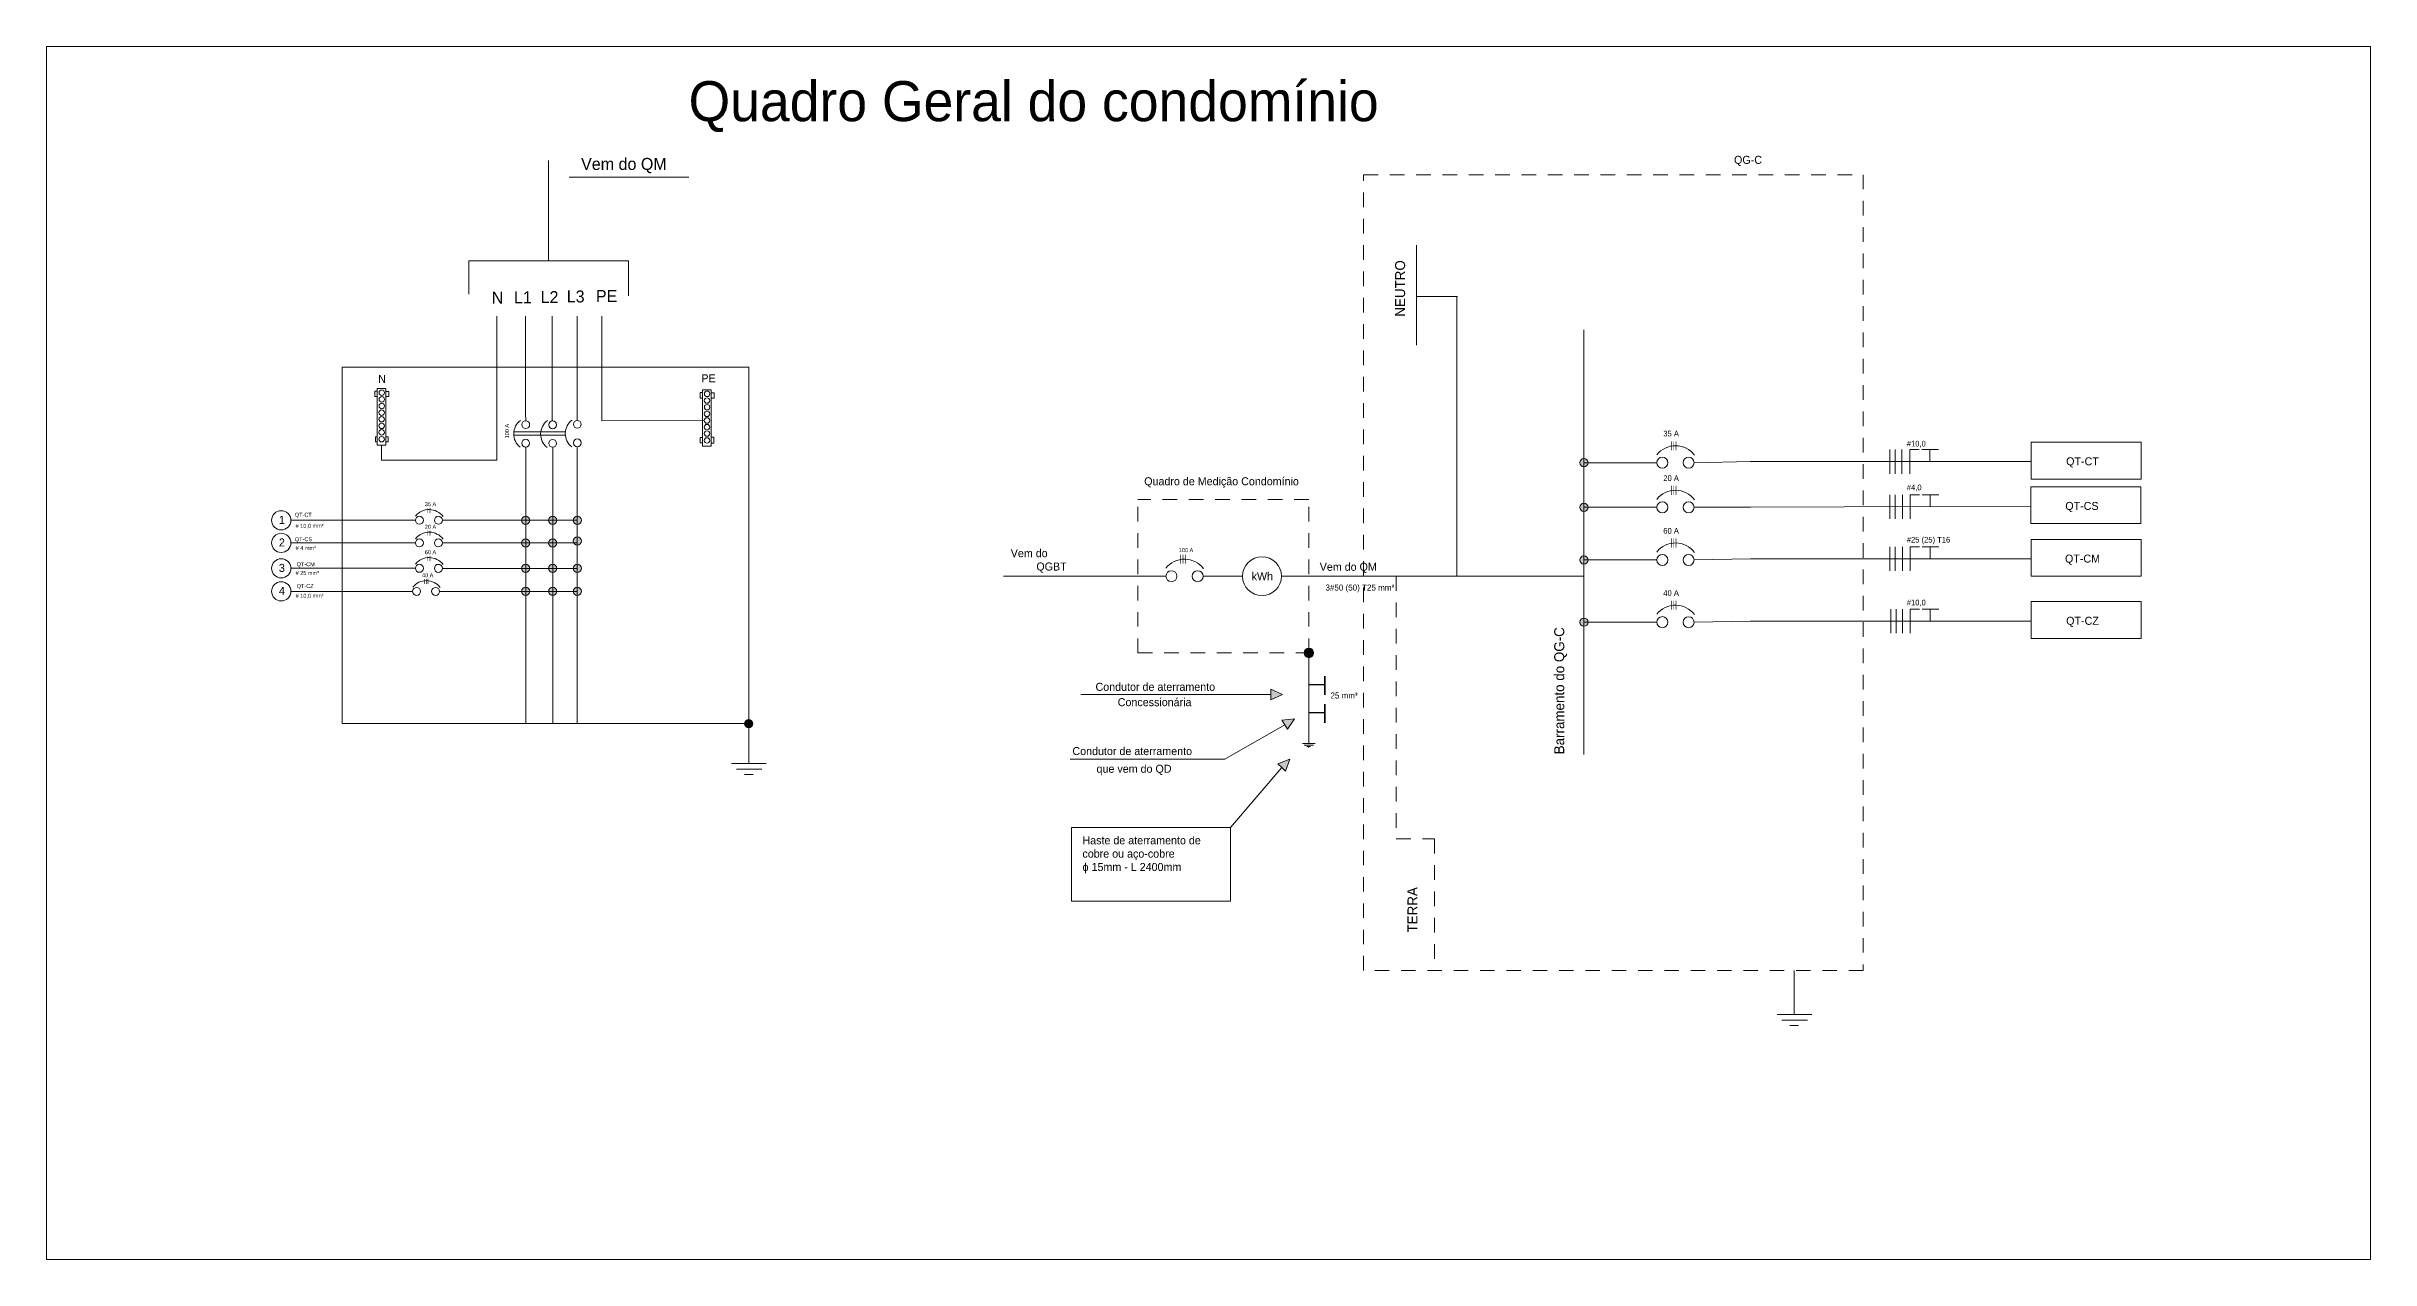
# Model space of a CAD drawing. Header units: millimetres. Extents: x 178 to 457, y 838 to 920.
# Drawn here: x 212.72 to 232.58, y 910.1 to 920.47 of the extents above; entities that cross this region are included whole.
import ezdxf

# ---------------------------------------------------------------- set-up
doc = ezdxf.new("R2010")
doc.units = ezdxf.units.MM
doc.linetypes.add('DASHED', pattern=[0.75, 0.5, -0.25])
doc.linetypes.add('DASHED2', pattern=[0.375, 0.25, -0.125])
doc.layers.add('Unifilar', color=255, linetype='Continuous')

msp = doc.modelspace()

# ---------------------------------------------------------------- hatches: boundary and pattern name
at = {"layer": 'Unifilar', "lineweight": 5, "true_color": 0xffffff}
h = msp.add_hatch(color=7, dxfattribs=at)
h.dxf.hatch_style = 1
edge = h.paths.add_edge_path()
edge.add_arc((216.817768, 916.421356), 0.0350053, 0, 360)
edge = h.paths.add_edge_path()
edge.add_arc((217.0480291, 916.421356), 0.0350053, 0, 360)
edge = h.paths.add_edge_path()
edge.add_arc((217.2585091, 916.421356), 0.0350053, 0, 360)
edge = h.paths.add_edge_path()
edge.add_arc((217.2585091, 916.2439704), 0.0350053, 0, 360)
edge = h.paths.add_edge_path()
edge.add_arc((217.0480291, 916.2280281), 0.0350053, 0, 360)
edge = h.paths.add_edge_path()
edge.add_arc((216.817768, 916.2280281), 0.0350053, 0, 360)
edge = h.paths.add_edge_path()
edge.add_arc((216.817768, 916.0108227), 0.0350053, 0, 360)
edge = h.paths.add_edge_path()
edge.add_arc((217.0480291, 916.0108227), 0.0350053, 0, 360)
edge = h.paths.add_edge_path()
edge.add_arc((217.2585091, 916.0108227), 0.0350053, 0, 360)
edge = h.paths.add_edge_path()
edge.add_arc((217.0480291, 915.8138832), 0.0350053, 0, 360)
edge = h.paths.add_edge_path()
edge.add_line((217.2585091, 917.0501876), (217.2585091, 914.6855813))
h = msp.add_hatch(color=7, dxfattribs=at)
h.dxf.hatch_style = 1
edge = h.paths.add_edge_path()
edge.add_arc((225.8589886, 916.913818), 0.0350053, 0, 360)
edge = h.paths.add_edge_path()
edge.add_arc((225.8589886, 916.5326301), 0.0350053, 0, 360)
edge = h.paths.add_edge_path()
edge.add_arc((225.8589886, 916.0824431), 0.0350053, 0, 360)
edge = h.paths.add_edge_path()
edge.add_arc((225.8589886, 915.5507456), 0.0350053, 0, 360)
h = msp.add_hatch(color=7, dxfattribs=at)
h.dxf.hatch_style = 1
edge = h.paths.add_edge_path()
edge.add_arc((217.2585091, 915.8138832), 0.0350053, 0, 360)
edge = h.paths.add_edge_path()
edge.add_arc((216.817768, 915.8138832), 0.0350053, 0, 360)
h = msp.add_hatch(color=7, dxfattribs=at)
h.dxf.hatch_style = 1
edge = h.paths.add_edge_path()
edge.add_arc((223.5090098, 915.2873778), 0.0403663, 0, 360)
h = msp.add_hatch(color=7, dxfattribs=at)
h.dxf.hatch_style = 1
h.paths.add_polyline_path([(223.2838814, 914.9334907), (223.1849703, 914.8882463), (223.1849703, 914.931263), (223.1849703, 914.9787351)])
h.paths.add_polyline_path([(223.2787492, 914.7129805), (223.3868109, 914.7253558), (223.3255082, 914.635509), (223.3032799, 914.6723374)])
h.paths.add_polyline_path([(223.2446693, 914.3405932), (223.3463711, 914.3791575), (223.3090407, 914.2769964), (223.2784398, 914.3072291)])
h = msp.add_hatch(color=7, dxfattribs=at)
h.dxf.hatch_style = 1
edge = h.paths.add_edge_path()
edge.add_arc((218.7225307, 914.6833616), 0.0350053, 0, 360)

# ---------------------------------------------------------------- linework, layer by layer
at = {"layer": 'Unifilar', "color": 7, "lineweight": 5, "true_color": 0xffffff}
for p, q in [((232.579836, 920.4716788), (212.722951, 920.4716788)), ((212.722951, 910.1027257), (212.722951, 920.4716788)), ((232.579836, 910.1027257), (232.579836, 920.4716788)), ((217.0130242, 918.6393031), (217.0130242, 919.4981422)), ((217.188981, 919.3531664), (218.2126122, 919.3531664)), ((216.3311098, 918.505343), (216.3311098, 918.6393031)), ((216.3311098, 918.6393031), (217.6949386, 918.6393031)), ((217.6949386, 918.6393031), (217.6949386, 918.5132186)), ((224.4274811, 918.3334097), (224.4274811, 918.7733133)), ((216.3311098, 918.505343), (216.3311098, 918.3556569)), ((217.6949386, 918.5132186), (217.6949386, 918.3398807)), ((224.7776749, 918.3334097), (224.4274811, 918.3334097)), ((224.4274811, 918.3334097), (224.4274811, 917.9178852)), ((224.7730614, 915.943303), (224.7730614, 918.3334097)), ((216.5700353, 918.1665678), (216.5700353, 917.3373248)), ((216.8164808, 918.1665678), (216.8164808, 917.3373248)), ((217.0426958, 918.1665678), (217.0426958, 917.3373248)), ((217.257181, 918.1665678), (217.257181, 917.3373248)), ((217.4686828, 918.1665678), (217.4686828, 917.3373248)), ((225.8589886, 915.943303), (225.8589886, 918.0486514)), ((218.7225307, 917.7316554), (215.2488338, 917.7316554)), ((215.2488338, 917.2537283), (215.2488338, 917.7316554)), ((218.7225307, 914.6833616), (218.7225307, 917.7316554)), ((215.5496846, 917.5240061), (215.5294466, 917.5240061)), ((215.5294466, 917.5240061), (215.5294466, 917.4802139)), ((215.5294466, 917.4802139), (215.5496846, 917.4802139)), ((215.5496846, 917.4995391), (215.5496846, 917.548473)), ((215.5496846, 917.548473), (215.6228008, 917.548473)), ((215.5496846, 917.4995391), (215.5496846, 917.0647772)), ((215.6228008, 917.0647772), (215.6228008, 917.548473)), ((215.6228008, 917.5231533), (215.6476015, 917.5231533)), ((215.6476015, 917.4802139), (215.6228008, 917.4802139)), ((215.6476015, 917.5231533), (215.6476015, 917.4802139)), ((218.3292396, 917.5135471), (218.3086003, 917.5135471)), ((218.3086003, 917.5135471), (218.3086003, 917.4647888)), ((218.3086003, 917.4647888), (218.3292396, 917.4647888)), ((218.3292396, 917.4890802), (218.3292396, 917.5380141)), ((218.3292396, 917.5380141), (218.4023558, 917.5380141)), ((218.3292396, 917.4890802), (218.3292396, 917.0543182)), ((218.4023558, 917.0543182), (218.4023558, 917.5380141)), ((218.4023558, 917.5114904), (218.42839, 917.5114904)), ((218.42839, 917.4647888), (218.4023558, 917.4647888)), ((218.42839, 917.5114904), (218.42839, 917.4647888)), ((215.2488338, 917.2537283), (215.2488338, 914.6833616)), ((216.5700353, 917.3373248), (216.5699738, 917.0449957)), ((216.8164808, 917.3373248), (216.8174418, 917.2722967)), ((217.0426958, 917.3373248), (217.0426958, 917.2703636)), ((217.257181, 917.3373248), (217.257181, 917.2752264)), ((217.4686828, 917.3373248), (217.4686828, 917.2703101)), ((217.4686828, 917.2703101), (218.34321, 917.2745091)), ((215.5496846, 917.1357201), (215.5327571, 917.1357201)), ((215.5327571, 917.1357201), (215.5327571, 917.09258)), ((215.5327571, 917.09258), (215.5496846, 917.09258)), ((215.5496846, 917.0647772), (215.6228008, 917.0647772)), ((215.5862427, 917.0647772), (215.5862427, 916.9342659)), ((215.6228008, 917.1347921), (215.6427789, 917.1347921)), ((215.6427789, 917.091652), (215.6228008, 917.091652)), ((215.6427789, 917.1347921), (215.6427789, 917.091652)), ((216.5699738, 917.0449957), (216.5699738, 916.9342659)), ((217.1556826, 917.1503426), (216.7152443, 917.1503426)), ((217.1556919, 917.1773302), (216.7160154, 917.1773302)), ((216.817768, 917.047228), (216.817768, 914.6833616)), ((217.0480291, 917.0457482), (217.0480291, 914.6833616)), ((217.1556826, 917.1503426), (217.1562074, 917.1503426)), ((217.1556919, 917.1773302), (217.1564251, 917.1773302)), ((217.2585091, 917.0501876), (217.2585091, 914.6855813)), ((218.3086003, 917.0839771), (218.3086003, 917.1294748)), ((218.3086003, 917.1294748), (218.3292396, 917.1294748)), ((218.3292396, 917.0839771), (218.3086003, 917.0839771)), ((218.3292396, 917.0543182), (218.4023558, 917.0543182)), ((218.4260195, 917.1318826), (218.4023558, 917.1318826)), ((218.4023558, 917.0815943), (218.4260195, 917.0815943)), ((218.4260195, 917.0815943), (218.4260195, 917.1318826)), ((228.473119, 917.0258604), (228.473119, 916.8197192)), ((228.5169714, 917.0258604), (228.5169714, 916.8197192)), ((228.5764207, 917.0258604), (228.5764207, 916.8197192)), ((228.6434365, 917.0258604), (228.6434365, 916.8197192)), ((228.6434365, 917.0258604), (228.722815, 917.0258604)), ((228.8143529, 917.0258604), (228.7464924, 917.0258604)), ((228.8143529, 916.9227898), (228.8143529, 917.0258604)), ((228.8143529, 917.0258604), (228.8889201, 917.0258604)), ((229.6814602, 916.9227898), (229.6814602, 917.0896581)), ((229.6814602, 917.0896581), (230.621468, 917.0896581)), ((230.621468, 917.0896581), (230.621468, 916.7743341)), ((216.5699738, 916.9342659), (215.5862427, 916.9342659)), ((226.4825246, 916.913818), (225.8589886, 916.913818)), ((226.8003311, 916.9135835), (227.2818159, 916.9227898)), ((227.2818159, 916.9227898), (229.6814602, 916.9227898)), ((229.6814602, 916.9227898), (229.6814602, 916.7743341)), ((228.473119, 916.6400367), (228.473119, 916.4338955)), ((228.5169714, 916.6400367), (228.5169714, 916.4338955)), ((228.5802449, 916.6397335), (228.5802449, 916.4335923)), ((228.6472607, 916.6397335), (228.6472607, 916.4335923)), ((228.6472607, 916.6397335), (228.7266393, 916.6397335)), ((228.8181771, 916.6397335), (228.7503166, 916.6397335)), ((228.8181771, 916.5366629), (228.8181771, 916.6397335)), ((228.8181771, 916.6397335), (228.8927443, 916.6397335)), ((229.6767027, 916.5415836), (229.6767027, 916.7084519)), ((229.6767027, 916.7084519), (230.6167106, 916.7084519)), ((230.621468, 916.7743341), (229.6814602, 916.7743341)), ((230.6167106, 916.7084519), (230.6167106, 916.3931279)), ((215.8752375, 916.421522), (214.8110812, 916.421522)), ((216.1058129, 916.4213519), (217.2585091, 916.421356)), ((226.4825246, 916.5326301), (225.8589886, 916.5326301)), ((226.8003311, 916.5323956), (227.2818159, 916.5323956)), ((227.2818159, 916.5323956), (229.6814602, 916.5416019)), ((229.6767027, 916.5415836), (229.6767027, 916.3931279)), ((215.8752375, 916.2281942), (214.8110812, 916.2281942)), ((216.1058129, 916.2280241), (216.817768, 916.2280281)), ((216.817768, 916.2280281), (217.2585091, 916.2280281)), ((230.6167106, 916.3931279), (229.6767027, 916.3931279)), ((229.6814602, 916.0914149), (229.6814602, 916.2582832)), ((229.6814602, 916.2582832), (230.621468, 916.2582832)), ((230.621468, 916.2582832), (230.621468, 915.9429591)), ((215.8752375, 916.0109888), (214.8110812, 916.0109888)), ((216.1058129, 916.0108187), (217.2585091, 916.0108227)), ((226.4825246, 916.0824431), (225.8589886, 916.0824431)), ((226.8003311, 916.0822086), (227.2818159, 916.0914149)), ((227.2818159, 916.0914149), (229.6814602, 916.0914149)), ((228.473119, 916.1944855), (228.473119, 915.9883443)), ((228.5169714, 916.1944855), (228.5169714, 915.9883443)), ((228.5802449, 916.1944855), (228.5802449, 915.9883443)), ((228.6472607, 916.1944855), (228.6472607, 915.9883443)), ((228.6472607, 916.1944855), (228.7266393, 916.1944855)), ((228.8181771, 916.1944855), (228.7503166, 916.1944855)), ((228.8181771, 916.0914149), (228.8181771, 916.1944855)), ((228.8181771, 916.1944855), (228.8927443, 916.1944855)), ((229.6814602, 916.0914149), (229.6814602, 915.9429591)), ((215.8514853, 915.8140492), (214.8110812, 915.8140492)), ((216.0820607, 915.8138813), (217.2585091, 915.8138832)), ((222.2756625, 915.9437719), (220.9006462, 915.9437719)), ((222.2756625, 915.9437719), (222.2879273, 915.9437676)), ((222.6057336, 915.9436547), (222.9358048, 915.9435375)), ((223.2744497, 915.9435375), (225.1941536, 915.9435375)), ((225.1941536, 915.9435375), (225.8589886, 915.943303)), ((225.8589886, 915.943303), (225.8589886, 914.419269)), ((230.621468, 915.9429591), (229.6814602, 915.9429591)), ((228.481638, 915.6627879), (228.481638, 915.4566468)), ((228.5254905, 915.6627879), (228.5254905, 915.4566468)), ((228.5802449, 915.6627879), (228.5802449, 915.4566468)), ((228.6472607, 915.6627879), (228.6472607, 915.4566468)), ((228.6472607, 915.6627879), (228.7266393, 915.6627879)), ((228.8181771, 915.6627879), (228.7503166, 915.6627879)), ((228.8181771, 915.5597174), (228.8181771, 915.6627879)), ((228.8181771, 915.6627879), (228.8927443, 915.6627879)), ((229.6814602, 915.5597174), (229.6814602, 915.7265856)), ((229.6814602, 915.7265856), (230.621468, 915.7265856)), ((230.621468, 915.7265856), (230.621468, 915.4112616)), ((226.4825246, 915.5507456), (225.8589886, 915.5507456)), ((226.8003311, 915.5505111), (227.2818159, 915.5597174)), ((227.2818159, 915.5597174), (229.6814602, 915.5597174)), ((229.6814602, 915.5597174), (229.6814602, 915.4112616)), ((230.621468, 915.4112616), (229.6814602, 915.4112616)), ((223.5090098, 915.2873778), (223.5090098, 914.5131281)), ((222.1616502, 914.931263), (221.5598103, 914.931263)), ((222.1616502, 914.931263), (223.1849703, 914.931263)), ((223.1849703, 914.931263), (223.1849703, 914.9787351)), ((223.1849703, 914.9787351), (223.2838814, 914.9334907)), ((223.2838814, 914.9334907), (223.1849703, 914.8882463)), ((223.1849703, 914.931263), (223.1849703, 914.8882463)), ((215.2488338, 914.6833616), (218.7225307, 914.6833616)), ((218.7225307, 914.7183669), (218.7225307, 914.3433914)), ((222.7916389, 914.3801146), (223.3032799, 914.6723374)), ((223.2787492, 914.7129805), (223.3868109, 914.7253558)), ((223.3032799, 914.6723374), (223.2787492, 914.7129805)), ((223.3032799, 914.6723374), (223.3255082, 914.635509)), ((223.3868109, 914.7253558), (223.3255082, 914.635509)), ((223.5090098, 914.5131281), (223.4538354, 914.5131281)), ((223.4696112, 914.500788), (223.5483266, 914.500788)), ((223.4920896, 914.4888242), (223.5225377, 914.4888242)), ((223.5050454, 914.4806727), (223.5096228, 914.4806727)), ((223.5090098, 914.5131281), (223.5537623, 914.5131281)), ((223.5537623, 914.5131281), (223.5628763, 914.5131281)), ((218.5766019, 914.3433914), (218.8719627, 914.3433914)), ((218.6176737, 914.2952084), (218.834967, 914.2952084)), ((218.6857326, 914.2492065), (218.7602322, 914.2492065)), ((221.4686814, 914.3801146), (222.7916389, 914.3801146)), ((222.8387988, 913.795671), (223.2784398, 914.3072291)), ((223.2446693, 914.3405932), (223.3463711, 914.3791575)), ((223.2784398, 914.3072291), (223.2446693, 914.3405932)), ((223.2784398, 914.3072291), (223.3090407, 914.2769964)), ((223.3463711, 914.3791575), (223.3090407, 914.2769964)), ((222.8387988, 913.795671), (221.4815457, 913.795671)), ((221.4815457, 913.1666682), (221.4815457, 913.795671)), ((222.8387988, 913.1666682), (222.8387988, 913.795671)), ((221.4815457, 913.1666682), (222.8387988, 913.1666682)), ((227.6555103, 912.5723135), (227.6555103, 912.197338)), ((227.5095816, 912.197338), (227.8049424, 912.197338)), ((227.5506534, 912.149155), (227.7679466, 912.149155)), ((227.6187122, 912.1031532), (227.6932119, 912.1031532)), ((212.722951, 910.1027257), (232.579836, 910.1027257))]:
    msp.add_line(p, q, dxfattribs=at)
at = {"layer": 'Unifilar', "color": 7, "linetype": 'DASHED', "lineweight": 5, "ltscale": 0.25, "true_color": 0xffffff}
for p, q in [((223.5090098, 916.6001661), (222.0477063, 916.6001661)), ((222.0477063, 915.2873778), (222.0477063, 916.6001661)), ((223.5090098, 915.2873778), (223.5090098, 916.6001661)), ((224.2558665, 915.9435375), (224.2558665, 913.6984574)), ((222.0477063, 915.2873778), (223.5090098, 915.2873778)), ((224.2558665, 913.6984574), (224.5825805, 913.6984574)), ((224.5825805, 913.6984574), (224.5825805, 912.5723135))]:
    msp.add_line(p, q, dxfattribs=at)
at = {"layer": 'Unifilar', "color": 7, "linetype": 'DASHED2', "lineweight": 5, "ltscale": 0.5, "true_color": 0xffffff}
msp.add_lwpolyline([(228.2462335, 912.5723135), (223.9763649, 912.5723135), (223.9763649, 919.375823), (228.2462335, 919.375823)], close=True, dxfattribs=at)
at = {"layer": 'Unifilar', "color": 7, "lineweight": 5, "true_color": 0xffffff}
for points, const_width in [([(226.6065279, 917.0976861), (226.6065358, 917.0193713)], 0.0055939), ([(226.6272715, 917.0976841), (226.6272794, 917.0193693)], 0.0055939), ([(226.6468016, 917.0976861), (226.6468095, 917.0193713)], 0.0055939), ([(226.6065279, 916.7164982), (226.6065358, 916.6381833)], 0.0055939), ([(226.6272715, 916.7164962), (226.6272794, 916.6381814)], 0.0055939), ([(226.6468016, 916.7164982), (226.6468095, 916.6381833)], 0.0055939), ([(215.9776895, 916.5277551), (215.9776952, 916.484779)], 0.0040585), ([(215.9927408, 916.5269182), (215.9927451, 916.4847776)], 0.0040585), ([(216.00691, 916.5302657), (216.0069146, 916.484779)], 0.0040585), ([(215.9776895, 916.3344273), (215.9776952, 916.2914512)], 0.0040585), ([(215.9927408, 916.3335904), (215.9927451, 916.2914498)], 0.0040585), ([(216.00691, 916.3369378), (216.0069146, 916.2914512)], 0.0040585), ([(226.6065279, 916.2663112), (226.6065358, 916.1879963)], 0.0055939), ([(226.6272715, 916.2663092), (226.6272794, 916.1879944)], 0.0055939), ([(226.6468016, 916.2663112), (226.6468095, 916.1879963)], 0.0055939), ([(215.9776895, 916.1172219), (215.9776952, 916.0742458)], 0.0040585), ([(215.9927408, 916.116385), (215.9927451, 916.0742444)], 0.0040585), ([(216.00691, 916.1197324), (216.0069146, 916.0742458)], 0.0040585), ([(222.4119304, 916.1277573), (222.4119383, 916.0494424)], 0.0055939), ([(222.432674, 916.1277553), (222.4326819, 916.0494404)], 0.0055939), ([(222.4522041, 916.1277573), (222.452212, 916.0494424)], 0.0055939), ([(215.9539373, 915.9202823), (215.953943, 915.8773062)], 0.0040585), ([(215.9689886, 915.9194454), (215.9689929, 915.8773048)], 0.0040585), ([(215.9831578, 915.9227929), (215.9831624, 915.8773062)], 0.0040585), ([(226.6065279, 915.7346136), (226.6065358, 915.6562988)], 0.0055939), ([(226.6272715, 915.7346117), (226.6272794, 915.6562968)], 0.0055939), ([(226.6468016, 915.7346136), (226.6468095, 915.6562988)], 0.0055939), ([(223.6394103, 915.0155365), (223.5090098, 915.0158363)], 0.0121352), ([(223.6456499, 915.0903561), (223.645278, 914.9285539)], 0.0121352), ([(223.6456499, 914.8515075), (223.645278, 914.6897053)], 0.0121352), ([(223.6394103, 914.7766879), (223.5090098, 914.7769877)], 0.0121352)]:
    msp.add_lwpolyline(points, dxfattribs=dict(at, const_width=const_width))
for centre, radius in [((215.5874075, 917.4554334), 0.0233441), ((215.5878571, 917.3985737), 0.0233441), ((215.5879797, 917.5128699), 0.0233441), ((218.3669625, 917.4449744), 0.0233441), ((218.3674121, 917.3881148), 0.0233441), ((218.3675347, 917.5024109), 0.0233441), ((215.5865492, 917.3415636), 0.0233441), ((215.5867536, 917.228672), 0.0233441), ((215.5869988, 917.2850802), 0.0233441), ((215.5870805, 917.173267), 0.0233441), ((216.8179341, 917.2389818), 0.0333185), ((217.0481951, 917.237502), 0.0333185), ((217.2586751, 917.2419414), 0.0333185), ((218.3661042, 917.3311046), 0.0233441), ((218.3663086, 917.218213), 0.0233441), ((218.3665538, 917.2746212), 0.0233441), ((215.5870805, 917.1145513), 0.0233441), ((216.817768, 917.0805465), 0.0333185), ((217.0480291, 917.0790667), 0.0333185), ((217.2585091, 917.0835061), 0.0333185), ((218.3666355, 917.1628081), 0.0233441), ((218.3666355, 917.1040924), 0.0233441), ((225.8589886, 916.913818), 0.0350053), ((226.529571, 916.913818), 0.0470464), ((226.7532847, 916.9135835), 0.0470464), ((214.7288869, 916.421522), 0.0821943), ((215.9093707, 916.421522), 0.0341332), ((216.0716797, 916.4213519), 0.0341332), ((216.817768, 916.421356), 0.0350053), ((217.0480291, 916.421356), 0.0350053), ((217.2585091, 916.421356), 0.0350053), ((225.8589886, 916.5326301), 0.0350053), ((226.529571, 916.5326301), 0.0470464), ((226.7532847, 916.5323956), 0.0470464), ((214.7288869, 916.2281942), 0.0821943), ((215.9093707, 916.2281942), 0.0341332), ((216.0716797, 916.2280241), 0.0341332), ((216.817768, 916.2280281), 0.0350053), ((217.0480291, 916.2280281), 0.0350053), ((217.2585091, 916.2439704), 0.0350053), ((214.7288869, 916.0109888), 0.0821943), ((215.9093707, 916.0109888), 0.0341332), ((216.0716797, 916.0108187), 0.0341332), ((216.817768, 916.0108227), 0.0350053), ((217.0480291, 916.0108227), 0.0350053), ((217.2585091, 916.0108227), 0.0350053), ((223.1085209, 915.9435375), 0.1659288), ((225.8589886, 916.0824431), 0.0350053), ((226.529571, 916.0824431), 0.0470464), ((226.7532847, 916.0822086), 0.0470464), ((214.7288869, 915.8140492), 0.0821943), ((215.8856185, 915.8140492), 0.0341332), ((216.0479275, 915.8138791), 0.0341332), ((216.817768, 915.8138832), 0.0350053), ((217.0480291, 915.8138832), 0.0350053), ((217.2585091, 915.8138832), 0.0350053), ((222.3349735, 915.9438892), 0.0470464), ((222.5586872, 915.9436547), 0.0470464), ((225.8589886, 915.5507456), 0.0350053), ((226.529571, 915.5507456), 0.0470464), ((226.7532847, 915.5505111), 0.0470464), ((223.5090098, 915.2873778), 0.0403663), ((218.7225307, 914.6833616), 0.0350053)]:
    msp.add_circle(centre, radius, dxfattribs=at)
for centre, radius, start, end in [((216.8600132, 917.1597113), 0.1450717, 127.18546741, 231.5135363), ((217.0902743, 917.1582315), 0.1450717, 127.18546741, 231.5135363), ((217.3007543, 917.1626709), 0.1450717, 127.18546741, 231.5135363), ((226.6413532, 916.854167), 0.2048441, 37.18546741, 141.5135363), ((226.6413532, 916.472979), 0.2048441, 37.18546741, 141.5135363), ((215.9927424, 916.3649198), 0.1486187, 37.18546741, 141.5135363), ((215.9927424, 916.171592), 0.1486187, 37.18546741, 141.5135363), ((226.6413532, 916.022792), 0.2048441, 37.18546741, 141.5135363), ((215.9927424, 915.9543866), 0.1486187, 37.18546741, 141.5135363), ((222.4467558, 915.8842381), 0.2048441, 37.18546741, 141.5135363), ((215.9689902, 915.757447), 0.1486187, 37.18546741, 141.5135363), ((226.6413532, 915.4910945), 0.2048441, 37.18546741, 141.5135363)]:
    msp.add_arc(centre, radius, start, end, dxfattribs=at)

# ---------------------------------------------------------------- texts
at = {"layer": 'Unifilar', "color": 7, "lineweight": 5, "true_color": 0xffffff, "attachment_point": 1}
for s, width, heights, insert, char_height in [('Quadro Geral do condomínio', 8.82142559, [0.6510979], (218.2090705, 920.1749445), 0.341898442), ('Vem do QM', 1.007571709, [0.0249249], (217.2906728, 919.5189364), 0.10256953), ('\\pxqc;QG-C', 1.877081336, [0.0878725], (226.3225859, 919.5365961), 0.06837969), ('L2', 0.49046908, [0.0249249], (216.9448216, 918.3803776), 0.10256953), ('L3', 0.49046908, [0.0249249], (217.1682165, 918.386046), 0.10256953), ('PE', 0.49046908, [0.0249249], (217.417249, 918.3898333), 0.10256953), ('N', 0.49046908, [0.0249249], (216.5264894, 918.375888), 0.1025695), ('L1', 0.49046908, [0.0249249], (216.7170127, 918.3784463), 0.10256953), ('N', 0.49046908, [0.0249249], (215.5567356, 917.6645905), 0.0683797), ('PE', 0.49046908, [0.0249249], (218.3184713, 917.6694187), 0.06837969), ('35 A', 0.49046908, [0.0249249], (226.5373279, 917.1869185), 0.04850128), ('#10,0', 0.49046908, [0.0249249], (228.6176821, 917.1007979), 0.04850128), ('\\pxqc;Quadro de Medição Condomínio ', 1.89832972, [0.0094776], (221.813667, 916.7893509), 0.068379688), ('20 A', 0.49046908, [0.0249249], (226.5373279, 916.8057305), 0.04850128), ('\\pxqc;QT-CT', 1.083632803, [0.0094776], (229.5771742, 916.9597489), 0.068379688), ('#4,0', 0.49046908, [0.0249249], (228.6176821, 916.7268451), 0.04850128), ('1', 0.49046908, [0.0249249], (214.7087668, 916.4594267), 0.0683797), ('QT-CT', 0.49046908, [0.0249249], (214.8451911, 916.4861389), 0.03418984), ('35 A', 0.49046908, [0.0249249], (215.9552089, 916.576454), 0.03418984), ('\\pxqc;QT-CS', 1.083632803, [0.0094776], (229.5724167, 916.5785428), 0.068379688), ('2', 0.49046908, [0.0249249], (214.7087668, 916.2660989), 0.0683797), ('QT-CS', 0.49046908, [0.0249249], (214.8451911, 916.2769069), 0.03418984), ('# 10,0 mm{\\fISOCPEUR|b0|i0|c0|p34;²}', 0.49046908, [0.0249249], (214.8516925, 916.391355), 0.034189844), ('# 4 mm{\\fISOCPEUR|b0|i0|c0|p34;²}', 0.49046908, [0.0249249], (214.8516925, 916.2012568), 0.034189844), ('20 A', 0.49046908, [0.0249249], (215.9552089, 916.3831261), 0.03418984), ('60 A', 0.49046908, [0.0249249], (226.5373279, 916.3555435), 0.04850128), ('#25 (25) T16', 0.942187105, [0.0249249], (228.6176821, 916.2797268), 0.04850128), ('3', 0.49046908, [0.0249249], (214.7087668, 916.0488935), 0.0683797), ('QT-CM', 0.49046908, [0.0249249], (214.860302, 916.0629744), 0.03418984), ('60 A', 0.49046908, [0.0249249], (215.9552089, 916.1659207), 0.03418984), ('   Vem do  \\P\\pxqc;QGBT', 0.84895675, [0.2618226], (220.8855404, 916.1746039), 0.068379688), ('100 A', 0.49046908, [0.0249249], (222.3977329, 916.1837183), 0.03418984), ('\\pxqc;Vem do QM', 1.014360067, [0.0878725], (223.3385148, 916.0582112), 0.068379688), ('\\pxqc;QT-CM', 1.083632803, [0.0094776], (229.5771742, 916.128374), 0.068379688), ('4', 0.49046908, [0.0249249], (214.7087668, 915.8519539), 0.0683797), ('# 25 mm{\\fISOCPEUR|b0|i0|c0|p34;²}', 0.49046908, [0.0249249], (214.8516925, 915.987873), 0.034189844), ('QT-CZ', 0.49046908, [0.0249249], (214.8606734, 915.8769862), 0.03418984), ('40 A', 0.49046908, [0.0249249], (215.9314567, 915.9689812), 0.03418984), ('\\pxqc;kWh', 1.071008041, [0.0094776], (222.5758103, 915.9776369), 0.06837969), ('3#50 (50) T25 mm{\\fISOCPEUR|b0|i0|c0|p34;²}', 1.242013961, [0.0249249], (223.6507597, 915.8722551), 0.051284766), ('40 A', 0.49046908, [0.0249249], (226.5373279, 915.823846), 0.04850128), ('# 10,0 mm{\\fISOCPEUR|b0|i0|c0|p34;²}', 0.49046908, [0.0249249], (214.8516925, 915.7937722), 0.034189844), ('#10,0', 0.49046908, [0.0249249], (228.6176821, 915.7427156), 0.04850128), ('\\pxqc;QT-CZ', 1.083632803, [0.0094776], (229.5771742, 915.5966765), 0.068379688), ('\\pxqc;Condutor de aterramento', 1.67749239, [0.0633744], (221.3582624, 915.0321695), 0.068379688), ('\\pxqc;Concessionária', 1.198218861, [0.0633744], (221.5919889, 914.9010339), 0.068379688), ('25 mm{\\fISOCPEUR|b0|i0|c0|p34;²}', 0.49046908, [0.0249249], (223.6934806, 914.9495732), 0.051284766), ('\\pxqc;Condutor de aterramento', 2.026266451, [0.0016995], (220.9866937, 914.4830049), 0.068379688), ('\\pxqc;que vem do QD', 1.181554257, [0.1180477], (221.4245039, 914.3319277), 0.068379688), ('Haste de aterramento de \\Pcobre ou aço-cobre\\P{\\fISOCPEUR|b0|i0|c0|p34;ɸ} 15mm - L 2400mm', 1.310629767, [0.4536171], (221.57425, 913.7204278), 0.068379688)]:
    msp.add_mtext_dynamic_manual_height_columns(s, width=width, gutter_width=3.0654318, heights=heights, dxfattribs=dict(at, insert=insert, char_height=char_height))
at = {"layer": 'Unifilar', "color": 7, "lineweight": 5, "true_color": 0xffffff, "attachment_point": 1, "rotation": 90}
for s, width, heights, insert, char_height in [('\\pxqc;NEUTRO', 0.714614359, [0.0094776], (224.2457428, 918.0458973), 0.08547461), ('100 A', 0.49046908, [0.0249249], (216.6400752, 917.121777), 0.03418984), ('\\pxqc;Barramento do QG-C', 1.8031733, [0.0094776], (225.6053297, 914.0628784), 0.08547461), ('\\pxqc,t0;TERRA', 0.555182836, [0.0094776], (224.3510921, 912.8145239), 0.08547461)]:
    msp.add_mtext_dynamic_manual_height_columns(s, width=width, gutter_width=3.0654318, heights=heights, dxfattribs=dict(at, insert=insert, char_height=char_height))

doc.saveas('drawing.dxf')
